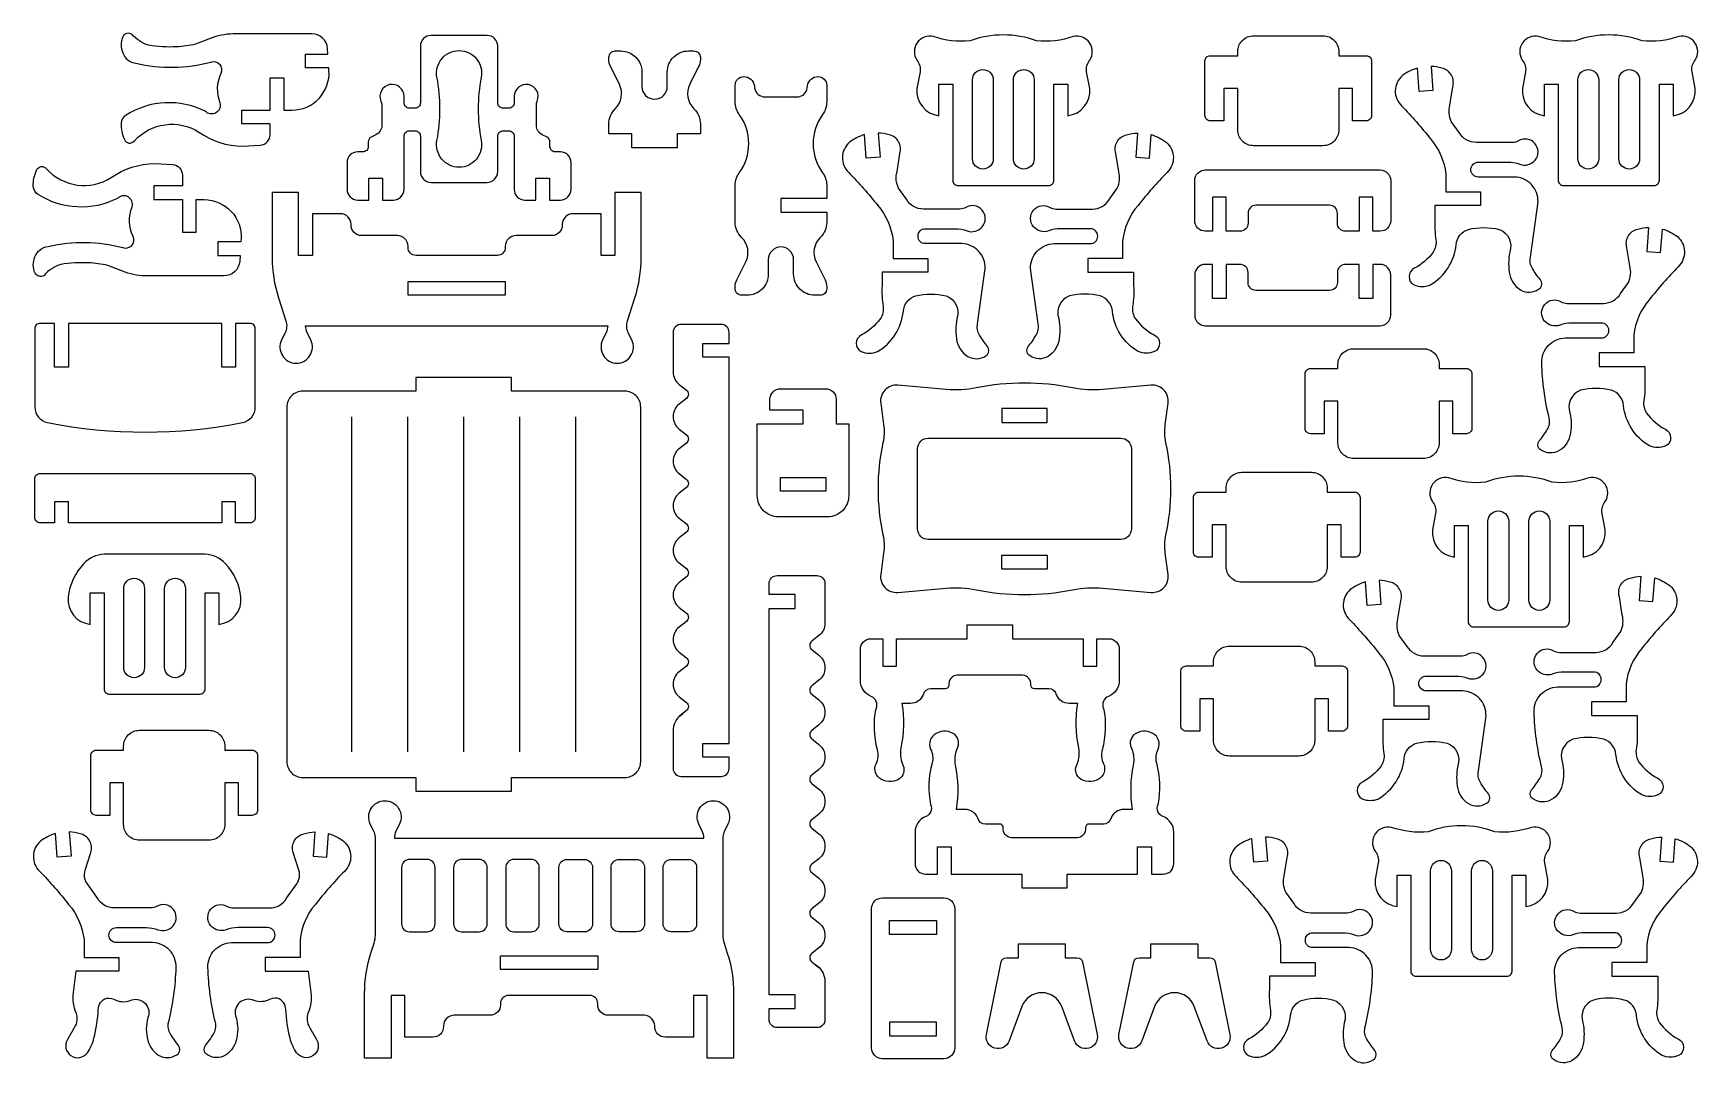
# Model space of a CAD drawing. Extents: x 522 to 885, y -210 to 239.
# Drawn here: x 522.4 to 885, y 14.4 to 238.8 of the extents above; entities that cross this region are included whole.
import ezdxf

# ---------------------------------------------------------------- set-up
doc = ezdxf.new("R2010")
doc.units = 0
doc.header["$MEASUREMENT"] = 0
doc.layers.add('KONTUR', color=20, linetype='CONTINUOUS')

msp = doc.modelspace()

# ---------------------------------------------------------------- linework, layer by layer
at = {"layer": 'KONTUR'}
for points in [[(576.98, 222.03), (578.73, 222.03, 0.433432), (586.79, 230.64), (586.75, 231.22), (581.69, 231.22), (581.69, 234.22), (586.56, 234.22), (586.48, 235.42, 0.395253), (583.03, 238.66), (566.53, 238.66, 0.077687), (561.51, 237.87), (557.71, 236.38, -0.042031), (553.6, 235.81, -0.051106), (547.5, 236.17, -0.13778), (543.85, 238.56, 0.443717), (541.89, 238.03, 0.213303), (541.87, 234.5, 0.283264), (544.72, 232.25, 0.123296), (561.02, 232.49, -0.670336), (563.26, 230.04, 0.213141), (563.04, 223.63, -0.77774), (559.83, 221.77, 0.263991), (542.59, 220.94, 0.272682), (541.51, 219.17, 0.117689), (542.21, 215.64, 0.58058), (544.4, 215.34, -0.364324), (558.47, 217.24, 0.149435), (567.98, 214.16), (571.82, 214.4, 0.395611), (573.98, 216.7), (573.98, 219.03), (567.79, 219.03), (567.79, 222.03), (573.98, 222.03), (573.98, 229.1), (576.98, 229.1)], [(632.16, 224, 0.474116), (630.27, 227.58, 0.474116), (627.14, 225.02), (627.14, 223.6, -0.414214), (625.98, 222.45), (624.72, 222.45, -0.414214), (623.56, 223.6), (623.56, 235.99, 0.414214), (621.25, 238.29), (609.02, 238.29, 0.414214), (606.71, 235.99), (606.71, 223.6, -0.414214), (605.56, 222.45), (604.29, 222.45, -0.414214), (603.14, 223.6), (603.14, 225.02, 0.474116), (600, 227.58, 0.474116), (598.11, 224, -0.10039), (598.3, 223.1), (598.3, 218.73, -0.283093), (597.03, 216.67), (595.98, 216.14, 0.283093), (595.35, 215.11), (595.35, 214.08, -0.414214), (594.19, 212.93), (593.05, 212.93, 0.414214), (590.74, 210.62), (590.74, 204.75, 0.414214), (593.05, 202.44), (595.44, 202.44), (595.44, 207.2), (598.44, 207.2), (598.44, 202.44), (600.83, 202.44, 0.414214), (603.14, 204.75), (603.14, 216.36, -0.414214), (604.29, 217.51), (605.56, 217.51, -0.414214), (606.71, 216.36), (606.71, 208.6, 0.414214), (609.02, 206.29), (621.25, 206.29, 0.414214), (623.56, 208.6), (623.56, 216.36, -0.414214), (624.72, 217.51), (625.98, 217.51, -0.414214), (627.14, 216.36), (627.14, 204.75, 0.414214), (629.45, 202.44), (631.84, 202.44), (631.84, 207.2), (634.84, 207.2), (634.84, 202.44), (637.23, 202.44, 0.414214), (639.54, 204.75), (639.54, 210.62, 0.414214), (637.23, 212.93), (636.08, 212.93, -0.414214), (634.93, 214.08), (634.93, 215.11, 0.283093), (634.29, 216.14), (633.25, 216.67, -0.283093), (631.98, 218.73), (631.98, 223.1, -0.10039)], [(733.7, 238.42, 0.088383), (726.45, 237.12, -0.111237), (718.46, 238.07, 0.672511), (714.87, 232.91, -0.226774), (715.56, 230.34), (714.88, 226.72, 0.411397), (719.68, 220.82), (719.68, 227.67), (722.68, 227.67), (722.68, 206.77, 0.414214), (723.84, 205.61), (743.57, 205.61, 0.414214), (744.72, 206.77), (744.72, 227.67), (747.72, 227.67), (747.72, 220.82, 0.411397), (752.52, 226.72), (751.85, 230.34, -0.226774), (752.54, 232.91, 0.672511), (748.95, 238.07, -0.111237), (740.96, 237.12, 0.088383)], [(784.76, 217.73), (784.76, 226.76), (781.76, 226.76), (781.76, 219.7), (778.78, 219.7, -0.414214), (777.63, 220.85), (777.63, 232.74, -0.414214), (778.78, 233.89), (784.76, 233.89), (784.76, 234.77, -0.414214), (788.22, 238.23), (803.34, 238.23, -0.414214), (806.8, 234.77), (806.8, 233.89), (812.78, 233.89, -0.414214), (813.93, 232.74), (813.93, 220.85, -0.414214), (812.78, 219.7), (809.8, 219.7), (809.8, 226.76), (806.8, 226.76), (806.8, 217.73, -0.414214), (803.34, 214.27), (788.22, 214.27, -0.414214)], [(865.6, 238.42, 0.088383), (858.34, 237.12, -0.111237), (850.35, 238.07, 0.672511), (846.76, 232.91, -0.226774), (847.45, 230.34), (846.78, 226.72, 0.411397), (851.58, 220.82), (851.58, 227.67), (854.58, 227.67), (854.58, 206.77, 0.414214), (855.73, 205.61), (875.46, 205.61, 0.414214), (876.62, 206.77), (876.62, 227.67), (879.62, 227.67), (879.62, 220.82, 0.411397), (884.41, 226.72), (883.74, 230.34, -0.226774), (884.43, 232.91, 0.672511), (880.84, 238.07, -0.111237), (872.85, 237.12, 0.088383)], [(610.32, 229.18, -0.471204), (615.14, 235.01, -0.471204), (619.95, 229.18, 0.095585), (619.95, 215.41, -0.471204), (615.14, 209.58, -0.471204), (610.32, 215.41, 0.095585)], [(652.8, 213.83), (652.8, 216.83), (647.77, 216.83), (647.77, 219.01, -0.201878), (649.16, 222.31, 0.325635), (650.06, 227.67), (648.13, 231.54, -0.116123), (647.77, 233.09), (647.77, 233.55, -0.414214), (649.16, 234.93), (650.36, 234.93, -0.414214), (654.97, 230.32), (654.97, 227.17, 1), (660.49, 227.17), (660.49, 230.32, -0.414214), (665.11, 234.93), (666.31, 234.93, -0.414214), (667.7, 233.55), (667.7, 233.09, -0.116123), (667.33, 231.54), (665.4, 227.67, 0.325635), (666.31, 222.31, -0.201878), (667.7, 219.01), (667.7, 216.83), (662.67, 216.83), (662.67, 213.83)], [(695.22, 223.8, -0.158286), (694.34, 221.09, 0.324707), (694.34, 208.37, -0.158286), (695.22, 205.66), (695.22, 202.78), (685.26, 202.78), (685.26, 199.78), (695.22, 199.78), (695.22, 197.6, -0.201878), (693.83, 194.3, 0.325635), (692.93, 188.94), (694.86, 185.07, -0.116123), (695.22, 183.52), (695.22, 183.06, -0.414214), (693.83, 181.68), (692.63, 181.68, -0.414214), (688.02, 186.29), (688.02, 189.44, 1), (682.5, 189.44), (682.5, 186.29, -0.414214), (677.88, 181.68), (676.68, 181.68, -0.414214), (675.29, 183.06), (675.29, 183.52, -0.116123), (675.66, 185.07), (677.59, 188.94, 0.325635), (676.68, 194.3, -0.201878), (675.29, 197.6), (675.29, 205.66, -0.158286), (676.18, 208.37, 0.324707), (676.18, 221.09, -0.158286), (675.29, 223.8), (675.29, 227.49, -0.414214), (677.14, 229.33), (677.18, 229.33, -0.373213), (679.46, 227.35), (679.53, 226.87, 0.373213), (681.81, 224.89), (688.7, 224.89, 0.373213), (690.98, 226.87), (691.05, 227.35, -0.373213), (693.34, 229.33), (693.37, 229.33, -0.414214), (695.22, 227.49)], [(726.98, 228.61, -1), (731.51, 228.61), (731.51, 211.45, -1), (726.98, 211.45)], [(735.9, 228.61, -1), (740.43, 228.61), (740.43, 211.45, -1), (735.9, 211.45)], [(827.96, 193.72, -0.180382), (827.33, 191.05, -0.114184), (823.24, 187.55, 0.61467), (823.17, 183.92, 0.190419), (826.73, 183.92, 0.236111), (832.35, 192.7, -0.305922), (835.02, 196.04, -0.117873), (841.72, 196.04, -0.410093), (844.04, 191.09, 0.099629), (844.04, 186.12, 0.228734), (846.89, 182.6, 0.269899), (850.72, 183.29, 0.341497), (850.72, 185.02, -0.037711), (848.97, 187.5, -0.201322), (848.54, 190), (850.19, 202.03, 0.414214), (845.07, 207.44), (837.18, 207.44, -1), (837.18, 210.7), (843.62, 210.7, -0.088172), (846.23, 210.23, 0.31679), (849.55, 211.12, 0.844509), (845.94, 215.33, -0.139482), (844.66, 214.99), (836.71, 214.99, -0.267949), (833.03, 217.12), (831.29, 219.55, -0.174881), (830.98, 223.13), (831.6, 227.09, 0.443368), (829.25, 231.17, 0.062392), (826.89, 231.55), (827.28, 226.29), (824.29, 226.07), (823.91, 231.19, 0.096799), (820.61, 229.52, 0.444682), (820.46, 222.97, -0.025048), (826.77, 215.76, -0.150438), (830.12, 208.08), (830.12, 204.21), (837.69, 204.21), (837.69, 201.21), (827.74, 201.21), (827.74, 198.29, 0.057319)], [(858.87, 228.61, -1), (863.4, 228.61), (863.4, 211.45, -1), (858.87, 211.45)], [(867.79, 228.61, -1), (872.32, 228.61), (872.32, 211.45, -1), (867.79, 211.45)], [(707.52, 179.21, -0.180382), (706.89, 176.54, -0.114184), (702.81, 173.04, 0.61467), (702.74, 169.4, 0.190419), (706.3, 169.4, 0.236111), (711.92, 178.18, -0.305922), (714.58, 181.52, -0.117873), (721.28, 181.52, -0.410093), (723.6, 176.58, 0.099629), (723.6, 171.61, 0.228734), (726.46, 168.08, 0.269899), (730.28, 168.77, 0.341497), (730.28, 170.5, -0.037711), (728.53, 172.98, -0.201322), (728.11, 175.48), (729.75, 187.51, 0.414214), (724.64, 192.93), (716.74, 192.93, -1), (716.74, 196.18), (723.19, 196.18, -0.088172), (725.8, 195.72, 0.31679), (729.11, 196.6, 0.844509), (725.51, 200.82, -0.139482), (724.22, 200.47), (716.28, 200.47, -0.267949), (712.59, 202.6), (710.86, 205.03, -0.174881), (710.54, 208.61), (711.17, 212.58, 0.443368), (708.82, 216.65, 0.062392), (706.45, 217.04), (706.85, 211.77), (703.85, 211.55), (703.47, 216.68, 0.096799), (700.18, 215.01, 0.444682), (700.02, 208.45, -0.025048), (706.34, 201.25, -0.150438), (709.69, 193.57), (709.69, 189.69), (717.26, 189.69), (717.26, 186.69), (707.3, 186.69), (707.3, 183.77, 0.057319)], [(761.87, 179.21, 0.180382), (762.49, 176.54, 0.114184), (766.58, 173.04, -0.61467), (766.65, 169.4, -0.190419), (763.09, 169.4, -0.236111), (757.47, 178.18, 0.305922), (754.8, 181.52, 0.117873), (748.1, 181.52, 0.410093), (745.78, 176.58, -0.099629), (745.78, 171.61, -0.228734), (742.93, 168.08, -0.269899), (739.1, 168.77, -0.341497), (739.1, 170.5, 0.037711), (740.86, 172.98, 0.201322), (741.28, 175.48), (739.63, 187.51, -0.414214), (744.75, 192.93), (752.64, 192.93, 1), (752.64, 196.18), (746.2, 196.18, 0.088172), (743.59, 195.72, -0.31679), (740.28, 196.6, -0.844509), (743.88, 200.82, 0.139482), (745.17, 200.47), (753.11, 200.47, 0.267949), (756.8, 202.6), (758.53, 205.03, 0.174881), (758.85, 208.61), (758.22, 212.58, -0.443368), (760.57, 216.65, -0.062392), (762.93, 217.04), (762.54, 211.77), (765.53, 211.55), (765.91, 216.68, -0.096799), (769.21, 215.01, -0.444682), (769.36, 208.45, 0.025048), (763.05, 201.25, 0.150438), (759.7, 193.57), (759.7, 189.69), (752.13, 189.69), (752.13, 186.69), (762.09, 186.69), (762.09, 183.77, -0.057319)], [(557.85, 202.52), (559.6, 202.52, -0.433432), (567.66, 193.92), (567.62, 193.34), (562.56, 193.34), (562.56, 190.34), (567.43, 190.34), (567.35, 189.13, -0.395253), (563.89, 185.89), (547.4, 185.89, -0.077687), (542.38, 186.68), (538.58, 188.17, 0.042031), (534.47, 188.75, 0.051106), (528.37, 188.39, 0.13778), (524.72, 186, -0.443717), (522.76, 186.52, -0.213303), (522.74, 190.06, -0.283264), (525.59, 192.31, -0.123296), (541.89, 192.06, 0.670336), (544.12, 194.52, -0.213141), (543.91, 200.93, 0.77774), (540.7, 202.78, -0.263991), (523.46, 203.61, -0.272682), (522.38, 205.38, -0.117689), (523.08, 208.92, -0.58058), (525.27, 209.22, 0.364324), (539.34, 207.32, -0.149435), (548.85, 210.4), (552.69, 210.15, -0.395611), (554.85, 207.85), (554.85, 205.52), (548.66, 205.52), (548.66, 202.52), (554.85, 202.52), (554.85, 195.45), (557.85, 195.45)], [(785.27, 195.64), (782.27, 195.64), (782.27, 203.04), (779.27, 203.04), (779.27, 195.64), (777.7, 195.64, -0.414214), (775.39, 197.95), (775.39, 206.69, -0.414214), (777.7, 209), (815.79, 209, -0.414214), (818.1, 206.69), (818.1, 197.95, -0.414214), (815.79, 195.64), (814.22, 195.64), (814.22, 203.04), (811.22, 203.04), (811.22, 195.64), (808.21, 195.64, -0.414214), (806.48, 197.37), (806.48, 199.58, 0.414214), (804.75, 201.31), (788.74, 201.31, 0.414214), (787.01, 199.58), (787.01, 197.37, -0.414214)], [(649.06, 204.06), (649.06, 190.36), (646.06, 190.36), (646.06, 199.45), (639.93, 199.45, 0.414214), (637.62, 197.14), (637.62, 196.99, -0.414214), (635.32, 194.68), (627.51, 194.68, 0.414214), (625.2, 192.38), (625.2, 192.09, -0.414214), (623.47, 190.36), (605.75, 190.36, -0.414214), (604.02, 192.09), (604.02, 192.38, 0.414214), (601.72, 194.68), (593.91, 194.68, -0.414214), (591.6, 196.99), (591.6, 197.14, 0.414214), (589.3, 199.45), (583.17, 199.45), (583.17, 190.36), (580.17, 190.36), (580.17, 204.06), (574.41, 204.06), (574.41, 189.94, 0.077953), (575.8, 181.11), (577.41, 176.08, -0.19395), (577.23, 173.5), (576.47, 171.95, 0.55474), (579.64, 166.86, 0.55474), (582.82, 171.95), (582.06, 173.5, -0.114229), (581.7, 175.02), (647.52, 175.02, -0.114229), (647.17, 173.5), (646.41, 171.95, 0.55474), (649.58, 166.86, 0.55474), (652.76, 171.95), (652, 173.5, -0.19395), (651.81, 176.08), (653.43, 181.11, 0.077953), (654.82, 189.94), (654.82, 204.06)], [(873.22, 158.65, 0.180382), (873.84, 155.99, 0.114184), (877.93, 152.48, -0.61467), (878, 148.85, -0.190419), (874.44, 148.85, -0.236111), (868.82, 157.63, 0.305922), (866.15, 160.97, 0.117873), (859.46, 160.97, 0.410093), (857.14, 156.03, -0.099629), (857.14, 151.05, -0.228734), (854.28, 147.53, -0.269899), (850.46, 148.22, -0.341497), (850.46, 149.95, 0.037711), (852.21, 152.43, 0.201322), (852.63, 154.93, -0.052119), (850.99, 166.96, -0.414214), (856.1, 172.37), (863.99, 172.37, 1), (863.99, 175.63), (857.55, 175.63, 0.088172), (854.94, 175.16, -0.31679), (851.63, 176.05, -0.844509), (855.23, 180.27, 0.139482), (856.52, 179.92), (864.46, 179.92, 0.267949), (868.15, 182.05), (869.88, 184.48, 0.174881), (870.2, 188.06), (869.57, 192.03, -0.443368), (871.92, 196.1, -0.062392), (874.28, 196.48), (873.89, 191.22), (876.88, 191), (877.27, 196.12, -0.096799), (880.56, 194.45, -0.444682), (880.72, 187.9, 0.025048), (874.4, 180.69, 0.150438), (871.05, 173.01), (871.05, 169.14), (863.48, 169.14), (863.48, 166.14), (873.44, 166.14), (873.44, 163.22, -0.057319)], [(785.27, 188.4), (782.27, 188.4), (782.27, 181.01), (779.27, 181.01), (779.27, 188.4), (777.7, 188.4, 0.414214), (775.39, 186.09), (775.39, 177.35, 0.414214), (777.7, 175.04), (815.79, 175.04, 0.414214), (818.1, 177.35), (818.1, 186.09, 0.414214), (815.79, 188.4), (814.22, 188.4), (814.22, 181.01), (811.22, 181.01), (811.22, 188.4), (808.21, 188.4, 0.414214), (806.48, 186.67), (806.48, 184.47, -0.414214), (804.75, 182.74), (788.74, 182.74, -0.414214), (787.01, 184.47), (787.01, 186.67, 0.414214)], [(530.02, 175.55), (530.02, 165.99), (527.02, 165.99), (527.02, 175.55), (523.85, 175.55, 0.414214), (522.7, 174.39), (522.7, 157.33, 0.358275), (525.49, 153.94, 0.097651), (567.95, 153.94, 0.358275), (570.74, 157.33), (570.74, 174.39, 0.414214), (569.59, 175.55), (566.42, 175.55), (566.42, 165.99), (563.42, 165.99), (563.42, 175.55)], [(663.87, 90.53, 0.229334), (661.77, 87.2), (661.77, 78.54, 0.414214), (663.5, 76.81), (672.21, 76.81, 0.414214), (673.94, 78.54), (673.94, 80.99), (668.27, 80.99), (668.27, 83.99), (673.94, 83.99), (673.94, 168.16), (668.27, 168.16), (668.27, 171.16), (673.94, 171.16), (673.94, 173.61, 0.414214), (672.21, 175.34), (663.5, 175.34, 0.414214), (661.77, 173.61), (661.77, 164.96, 0.229334), (663.09, 162.24), (664.65, 161, -0.484131), (664.65, 159.19), (663.09, 157.96, 0.484131), (663.09, 152.52), (664.65, 151.28, -0.484131), (664.65, 149.47), (663.09, 148.24, 0.484131), (663.09, 142.8), (664.65, 141.56, -0.484131), (664.65, 139.75), (663.09, 138.52, 0.484131), (663.09, 133.07), (664.65, 131.84, -0.484131), (664.65, 130.03), (663.09, 128.8, 0.484131), (663.09, 123.35), (664.65, 122.12, -0.484131), (664.65, 120.31), (663.09, 119.08, 0.484131), (663.09, 113.63), (664.65, 112.4, -0.484131), (664.65, 110.59), (663.09, 109.36, 0.484131), (663.09, 103.91), (664.65, 102.68, -0.484131), (664.65, 100.87), (663.09, 99.64, 0.484131), (663.09, 94.19), (664.65, 92.96, -0.484131), (664.65, 91.15), (663.09, 89.91)], [(806.6, 149.54), (806.6, 158.58), (803.6, 158.58), (803.6, 151.51), (800.62, 151.51, -0.414214), (799.46, 152.66), (799.46, 164.55, -0.414214), (800.62, 165.71), (806.6, 165.71), (806.6, 166.58, -0.414214), (810.06, 170.04), (825.18, 170.04, -0.414214), (828.64, 166.58), (828.64, 165.71), (834.62, 165.71, -0.414214), (835.77, 164.55), (835.77, 152.66, -0.414214), (834.62, 151.51), (831.64, 151.51), (831.64, 158.58), (828.64, 158.58), (828.64, 149.54, -0.414214), (825.18, 146.08), (810.06, 146.08, -0.414214)], [(654.71, 80.06), (654.71, 157.31, 0.414214), (651.25, 160.78), (626.58, 160.78), (626.58, 163.78), (605.74, 163.78), (605.74, 160.78), (581.07, 160.78, 0.414214), (577.61, 157.31), (577.61, 80.06, 0.414214), (581.07, 76.6), (605.74, 76.6), (605.74, 73.6), (626.58, 73.6), (626.58, 76.6), (651.25, 76.6, 0.414214)], [(684.72, 133.38, -0.414214), (680.1, 138), (680.1, 153.67), (690.06, 153.67), (690.06, 156.67), (682.85, 156.67), (682.85, 159.01, -0.414214), (685.16, 161.32), (694.97, 161.32, -0.414214), (697.28, 159.01), (697.28, 153.67), (700.03, 153.67), (700.03, 138, -0.414214), (695.41, 133.38)], [(706.4, 139.49, 0.05321), (707.47, 129.47, -0.086893), (707.62, 125.49), (706.99, 120.83, 0.481055), (710.73, 116.92), (721.23, 117.85, -0.071729), (727.81, 117.49, 0.09921), (748.8, 117.49, -0.071729), (755.37, 117.85), (765.87, 116.92, 0.481055), (769.61, 120.83), (768.98, 125.49, -0.086893), (769.14, 129.47, 0.05321), (770.21, 139.49, 0.05321), (769.14, 149.52, -0.086893), (768.98, 153.49), (769.61, 158.16, 0.481055), (765.87, 162.07), (755.37, 161.13, -0.071729), (748.8, 161.49, 0.09921), (727.81, 161.49, -0.071729), (721.23, 161.13), (710.73, 162.07, 0.481055), (706.99, 158.16), (707.62, 153.49, -0.086893), (707.47, 149.52, 0.05321)], [(759.28, 128.45), (717.33, 128.45, -0.414214), (715.02, 130.76), (715.02, 148.23, -0.414214), (717.33, 150.54), (759.28, 150.54, -0.414214), (761.59, 148.23), (761.59, 130.76, -0.414214)], [(563.42, 132.08), (530.02, 132.08), (530.02, 136.64), (527.02, 136.64), (527.02, 132.08), (523.85, 132.08, -0.414214), (522.7, 133.23), (522.7, 141.67, -0.414214), (523.85, 142.83), (569.59, 142.83, -0.414214), (570.74, 141.67), (570.74, 133.23, -0.414214), (569.59, 132.08), (566.42, 132.08), (566.42, 136.64), (563.42, 136.64)], [(782.23, 122.6), (782.23, 131.63), (779.23, 131.63), (779.23, 124.57), (776.25, 124.57, -0.414214), (775.1, 125.72), (775.1, 137.61, -0.414214), (776.25, 138.76), (782.23, 138.76), (782.23, 139.64, -0.414214), (785.69, 143.1), (800.81, 143.1, -0.414214), (804.27, 139.64), (804.27, 138.76), (810.25, 138.76, -0.414214), (811.41, 137.61), (811.41, 125.72, -0.414214), (810.25, 124.57), (807.27, 124.57), (807.27, 131.63), (804.27, 131.63), (804.27, 122.6, -0.414214), (800.81, 119.14), (785.69, 119.14, -0.414214)], [(846, 142.24, 0.088383), (838.75, 140.93, -0.111237), (830.76, 141.88, 0.672511), (827.17, 136.72, -0.226774), (827.86, 134.15), (827.18, 130.54, 0.411397), (831.98, 124.63), (831.98, 131.48), (834.98, 131.48), (834.98, 110.58, 0.414214), (836.14, 109.43), (855.87, 109.43, 0.414214), (857.02, 110.58), (857.02, 131.48), (860.02, 131.48), (860.02, 124.63, 0.411397), (864.82, 130.54), (864.15, 134.15, -0.226774), (864.84, 136.72, 0.672511), (861.25, 141.88, -0.111237), (853.26, 140.93, 0.088383)], [(839.28, 132.42, -1), (843.81, 132.42), (843.81, 115.26, -1), (839.28, 115.26)], [(848.2, 132.42, -1), (852.73, 132.42), (852.73, 115.26, -1), (848.2, 115.26)], [(559.82, 125.23), (537.78, 125.23, 0.200898), (533.4, 123.2, 0.168545), (529.98, 115.87, 0.411397), (534.78, 109.96), (534.78, 116.81), (537.78, 116.81), (537.78, 95.91, 0.414214), (538.93, 94.76), (558.67, 94.76, 0.414214), (559.82, 95.91), (559.82, 116.81), (562.82, 116.81), (562.82, 109.96, 0.411397), (567.62, 115.87, 0.168545), (564.2, 123.2, 0.200898)], [(542.07, 117.75, -1), (546.61, 117.75), (546.61, 100.59, -1), (542.07, 100.59)], [(550.99, 117.75, -1), (555.53, 117.75), (555.53, 100.59, -1), (550.99, 100.59)], [(692.75, 35.79, -0.229334), (694.84, 32.46), (694.84, 23.81, -0.414214), (693.11, 22.07), (684.41, 22.07, -0.414214), (682.68, 23.81), (682.68, 26.25), (688.35, 26.25), (688.35, 29.25), (682.68, 29.25), (682.68, 113.43), (688.35, 113.43), (688.35, 116.43), (682.68, 116.43), (682.68, 118.87, -0.414214), (684.41, 120.6), (693.11, 120.6, -0.414214), (694.84, 118.87), (694.84, 110.22, -0.229334), (693.53, 107.5), (691.97, 106.27, 0.484131), (691.97, 104.46), (693.53, 103.22, -0.484131), (693.53, 97.78), (691.97, 96.55, 0.484131), (691.97, 94.74), (693.53, 93.5, -0.484131), (693.53, 88.06), (691.97, 86.82, 0.484131), (691.97, 85.01), (693.53, 83.78, -0.484131), (693.53, 78.34), (691.97, 77.1, 0.484131), (691.97, 75.29), (693.53, 74.06, -0.484131), (693.53, 68.62), (691.97, 67.38, 0.484131), (691.97, 65.57), (693.53, 64.34, -0.484131), (693.53, 58.89), (691.97, 57.66, 0.484131), (691.97, 55.85), (693.53, 54.62, -0.484131), (693.53, 49.17), (691.97, 47.94, 0.484131), (691.97, 46.13), (693.53, 44.9, -0.484131), (693.53, 39.45), (691.97, 38.22, 0.484131), (691.97, 36.41), (693.53, 35.18)], [(871.56, 82.59, 0.180382), (872.18, 79.93, 0.114184), (876.27, 76.42, -0.61467), (876.34, 72.79, -0.190419), (872.78, 72.79, -0.236111), (867.16, 81.57, 0.305922), (864.49, 84.91, 0.117873), (857.79, 84.91, 0.410093), (855.48, 79.97, -0.099629), (855.48, 75, -0.228734), (852.62, 71.47, -0.269899), (848.8, 72.16, -0.341497), (848.8, 73.89, 0.037711), (850.55, 76.37, 0.201322), (850.97, 78.87, -0.052119), (849.32, 90.9, -0.414214), (854.44, 96.31), (862.33, 96.31, 1), (862.33, 99.57), (855.89, 99.57, 0.088172), (853.28, 99.1, -0.31679), (849.97, 99.99, -0.844509), (853.57, 104.21, 0.139482), (854.86, 103.86), (862.8, 103.86, 0.267949), (866.49, 105.99), (868.22, 108.42, 0.174881), (868.54, 112), (867.91, 115.97, -0.443368), (870.26, 120.04, -0.062392), (872.62, 120.43), (872.23, 115.16), (875.22, 114.94), (875.61, 120.07, -0.096799), (878.9, 118.4, -0.444682), (879.05, 111.84, 0.025048), (872.74, 104.63, 0.150438), (869.39, 96.95), (869.39, 93.08), (861.82, 93.08), (861.82, 90.08), (871.78, 90.08), (871.78, 87.16, -0.057319)], [(816.63, 81.73, -0.180382), (816, 79.06, -0.114184), (811.92, 75.56, 0.61467), (811.85, 71.93, 0.190419), (815.41, 71.93, 0.236111), (821.02, 80.71, -0.305922), (823.69, 84.05, -0.117873), (830.39, 84.05, -0.410093), (832.71, 79.1, 0.099629), (832.71, 74.13, 0.228734), (835.57, 70.6, 0.269899), (839.39, 71.3, 0.341497), (839.39, 73.03, -0.037711), (837.64, 75.51, -0.201322), (837.22, 78.01), (838.86, 90.04, 0.414214), (833.75, 95.45), (825.85, 95.45, -1), (825.85, 98.7), (832.29, 98.7, -0.088172), (834.91, 98.24, 0.31679), (838.22, 99.13, 0.844509), (834.62, 103.34, -0.139482), (833.33, 103), (825.39, 103, -0.267949), (821.7, 105.13), (819.97, 107.56, -0.174881), (819.65, 111.14), (820.28, 115.1, 0.443368), (817.93, 119.18, 0.062392), (815.56, 119.56), (815.95, 114.3), (812.96, 114.07), (812.58, 119.2, 0.096799), (809.28, 117.53, 0.444682), (809.13, 110.98, -0.025048), (815.45, 103.77, -0.150438), (818.79, 96.09), (818.79, 92.22), (826.37, 92.22), (826.37, 89.22), (816.41, 89.22), (816.41, 86.3, 0.057319)], [(737.92, 98.9), (723.61, 98.9, 0.416597), (721.8, 96.72, -0.438914), (721.04, 95.9), (717.92, 95.91, 0.358235), (716.25, 94.62, -0.29887), (713.47, 92.71), (711.61, 92.71, -0.094158), (711.39, 83.06, 0.135936), (711.74, 79.52, -0.332095), (711.33, 76.49, -0.307804), (707.16, 76.17, -0.401002), (705.98, 79.59, 0.181945), (706.3, 82.61, -0.117839), (705.98, 91.64, 0.432952), (704.92, 94.26, -0.31016), (702.57, 97.68), (702.57, 104.52, -0.414214), (704.88, 106.82), (707.46, 106.82), (707.46, 100.86), (710.46, 100.86), (710.46, 106.82), (725.82, 106.82), (725.82, 109.82), (735.71, 109.82), (735.71, 106.82), (751.07, 106.82), (751.07, 100.86), (754.07, 100.86), (754.07, 106.82), (756.65, 106.82, -0.414214), (758.96, 104.52), (758.96, 97.68, -0.31016), (756.61, 94.26, 0.432952), (755.54, 91.64, -0.117839), (755.22, 82.61, 0.181945), (755.54, 79.59, -0.401002), (754.37, 76.17, -0.307804), (750.19, 76.49, -0.332095), (749.78, 79.52, 0.135936), (750.14, 83.06, -0.094158), (749.92, 92.71), (748.05, 92.71, -0.29887), (745.27, 94.62, 0.358235), (743.6, 95.91), (740.48, 95.9, -0.438914), (739.73, 96.72, 0.416597)], [(779.5, 84.72), (779.5, 93.76), (776.5, 93.76), (776.5, 86.69), (773.52, 86.69, -0.414214), (772.36, 87.85), (772.36, 99.74, -0.414214), (773.52, 100.89), (779.5, 100.89), (779.5, 101.77, -0.414214), (782.96, 105.23), (798.08, 105.23, -0.414214), (801.54, 101.77), (801.54, 100.89), (807.52, 100.89, -0.414214), (808.67, 99.74), (808.67, 87.85, -0.414214), (807.52, 86.69), (804.54, 86.69), (804.54, 93.76), (801.54, 93.76), (801.54, 84.72, -0.414214), (798.08, 81.26), (782.96, 81.26, -0.414214)], [(542.05, 66.36), (542.05, 75.4), (539.05, 75.4), (539.05, 68.33), (536.08, 68.33, -0.414214), (534.92, 69.49), (534.92, 81.38, -0.414214), (536.08, 82.53), (542.05, 82.53), (542.05, 83.4, -0.414214), (545.52, 86.87), (560.63, 86.87, -0.414214), (564.1, 83.4), (564.1, 82.53), (570.08, 82.53, -0.414214), (571.23, 81.38), (571.23, 69.49, -0.414214), (570.08, 68.33), (567.1, 68.33), (567.1, 75.4), (564.1, 75.4), (564.1, 66.36, -0.414214), (560.63, 62.9), (545.52, 62.9, -0.414214)], [(749.81, 63.44), (735.49, 63.44, -0.416597), (733.68, 65.62, 0.438914), (732.93, 66.44), (729.81, 66.43, -0.358235), (728.14, 67.72, 0.29887), (725.36, 69.64), (723.49, 69.64, 0.094158), (723.27, 79.29, -0.135936), (723.63, 82.82, 0.332095), (723.22, 85.86, 0.307804), (719.04, 86.18, 0.401002), (717.87, 82.76, -0.181945), (718.19, 79.74, 0.117839), (717.87, 70.7, -0.432952), (716.8, 68.08, 0.31016), (714.46, 64.66), (714.46, 57.83, 0.414214), (716.76, 55.52), (719.34, 55.52), (719.34, 61.48), (722.34, 61.48), (722.34, 55.52), (737.7, 55.52), (737.7, 52.52), (747.59, 52.52), (747.59, 55.52), (762.95, 55.52), (762.95, 61.48), (765.95, 61.48), (765.95, 55.52), (768.53, 55.52, 0.414214), (770.84, 57.83), (770.84, 64.66, 0.31016), (768.49, 68.08, -0.432952), (767.43, 70.7, 0.117839), (767.11, 79.74, -0.181945), (767.43, 82.76, 0.401002), (766.25, 86.18, 0.307804), (762.08, 85.86, 0.332095), (761.67, 82.82, -0.135936), (762.02, 79.29, 0.094158), (761.8, 69.64), (759.94, 69.64, 0.29887), (757.16, 67.72, -0.358235), (755.49, 66.43), (752.37, 66.44, 0.438914), (751.61, 65.62, -0.416597)], [(669.19, 15.38), (669.19, 29.08), (666.19, 29.08), (666.19, 19.99), (660.07, 19.99, -0.414214), (657.76, 22.3), (657.76, 22.44, 0.414214), (655.45, 24.75), (647.65, 24.75, -0.414214), (645.34, 27.06), (645.34, 27.35, 0.414214), (643.61, 29.08), (634.75, 29.08), (625.89, 29.08, 0.414214), (624.16, 27.35), (624.16, 27.06, -0.414214), (621.85, 24.75), (614.05, 24.75, 0.414214), (611.74, 22.44), (611.74, 22.3, -0.414214), (609.43, 19.99), (603.31, 19.99), (603.31, 29.08), (600.31, 29.08), (600.31, 15.38), (594.55, 15.38), (594.55, 29.49, -0.077953), (595.93, 38.33), (596.62, 40.47, 0.077953), (596.9, 42.23), (596.9, 63.62, 0.09608), (596.55, 64.89), (595.8, 66.44, -0.55474), (598.97, 71.52, -0.55474), (602.14, 66.44), (601.38, 64.89, 0.114229), (601.03, 63.37), (668.47, 63.37, 0.114229), (668.11, 64.89), (667.36, 66.44, -0.55474), (670.53, 71.52, -0.55474), (673.7, 66.44), (672.94, 64.89, 0.09608), (672.6, 63.62), (672.6, 42.23, 0.077953), (672.88, 40.47), (673.57, 38.33, -0.077953), (674.95, 29.49), (674.95, 15.38)], [(833.51, 66.07, 0.088383), (826.26, 64.76, -0.111237), (818.27, 65.71, 0.672511), (814.68, 60.55, -0.226774), (815.37, 57.98), (814.7, 54.36, 0.411397), (819.49, 48.46), (819.49, 55.31), (822.49, 55.31), (822.49, 34.41, 0.414214), (823.65, 33.26), (843.38, 33.26, 0.414214), (844.54, 34.41), (844.54, 55.31), (847.54, 55.31), (847.54, 48.46, 0.411397), (852.33, 54.36), (851.66, 57.98, -0.226774), (852.35, 60.55, 0.672511), (848.76, 65.71, -0.111237), (840.77, 64.76, 0.088383)], [(533.43, 37.37), (541, 37.37), (541, 34.37), (531.61, 34.37), (531.04, 29.71, 0.127457), (531.62, 25.36, -0.24599), (531.3, 22.06), (529.83, 19.51, 0.95683), (534.16, 16.57, 0.082114), (535.59, 19.76, 0.051047), (536.52, 26.02, -0.333842), (538.37, 28.48, -0.160842), (540.39, 28.07, 0.220914), (543.86, 28.14, -0.628977), (547.34, 24.26, 0.137758), (547.34, 19.29, 0.228734), (550.2, 15.76, 0.269899), (554.03, 16.45, 0.341497), (554.03, 18.18, -0.037711), (552.27, 20.66, -0.201322), (551.85, 23.16, 0.052119), (553.5, 35.19, 0.414214), (548.38, 40.6), (540.49, 40.6, -1), (540.49, 43.86), (546.93, 43.86, -0.088172), (549.54, 43.4, 0.31679), (552.85, 44.28, 0.844509), (549.25, 48.5, -0.139482), (547.96, 48.15), (540.02, 48.15, -0.267949), (536.33, 50.28), (534.15, 53.39, -0.22812), (533.66, 56.36), (534.91, 60.26, 0.443368), (532.56, 64.33, 0.062392), (530.2, 64.72), (530.59, 59.45), (527.6, 59.23), (527.22, 64.36, 0.096799), (523.92, 62.69, 0.444682), (523.77, 56.13, -0.025048), (530.08, 48.93, -0.150438), (533.43, 41.25)], [(580.48, 37.37), (572.91, 37.37), (572.91, 34.37), (582.29, 34.37), (582.86, 29.71, -0.127457), (582.28, 25.36, 0.24599), (582.6, 22.06), (584.08, 19.51, -0.95683), (579.74, 16.57, -0.082114), (578.32, 19.76, -0.051047), (577.39, 26.02, 0.333842), (575.54, 28.48, 0.160842), (573.52, 28.07, -0.220914), (570.05, 28.14, 0.628977), (566.56, 24.26, -0.137758), (566.56, 19.29, -0.228734), (563.7, 15.76, -0.269899), (559.88, 16.45, -0.341497), (559.88, 18.18, 0.037711), (561.63, 20.66, 0.201322), (562.05, 23.16, -0.052119), (560.41, 35.19, -0.414214), (565.53, 40.6), (573.42, 40.6, 1), (573.42, 43.86), (566.98, 43.86, 0.088172), (564.37, 43.4, -0.31679), (561.05, 44.28, -0.844509), (564.66, 48.5, 0.139482), (565.94, 48.15), (573.88, 48.15, 0.267949), (577.57, 50.28), (579.76, 53.39, 0.22812), (580.25, 56.36), (578.99, 60.26, -0.443368), (581.34, 64.33, -0.062392), (583.71, 64.72), (583.32, 59.45), (586.31, 59.23), (586.69, 64.36, -0.096799), (589.99, 62.69, -0.444682), (590.14, 56.13, 0.025048), (583.82, 48.93, 0.150438), (580.48, 41.25)], [(791.9, 25.78, -0.180382), (791.28, 23.11, -0.114184), (787.19, 19.61, 0.61467), (787.12, 15.98, 0.190419), (790.68, 15.98, 0.236111), (796.3, 24.75, -0.305922), (798.97, 28.09, -0.117873), (805.67, 28.09, -0.410093), (807.98, 23.15, 0.099629), (807.98, 18.18, 0.228734), (810.84, 14.65, 0.269899), (814.66, 15.34, 0.341497), (814.66, 17.08, -0.037711), (812.91, 19.55, -0.201322), (812.49, 22.05, 0.052119), (814.14, 34.08, 0.414214), (809.02, 39.5), (801.13, 39.5, -1), (801.13, 42.75), (807.57, 42.75, -0.088172), (810.18, 42.29, 0.31679), (813.49, 43.18, 0.844509), (809.89, 47.39, -0.139482), (808.6, 47.05), (800.66, 47.05, -0.267949), (796.97, 49.17), (795.24, 51.61, -0.174881), (794.92, 55.18), (795.55, 59.15, 0.443368), (793.2, 63.22, 0.062392), (790.84, 63.61), (791.23, 58.34), (788.24, 58.12), (787.86, 63.25, 0.096799), (784.56, 61.58, 0.444682), (784.41, 55.02, -0.025048), (790.72, 47.82, -0.150438), (794.07, 40.14), (794.07, 36.27), (801.64, 36.27), (801.64, 33.27), (791.68, 33.27), (791.68, 30.34, 0.057319)], [(876.04, 25.78, 0.180382), (876.66, 23.11, 0.114184), (880.75, 19.61, -0.61467), (880.82, 15.98, -0.190419), (877.26, 15.98, -0.236111), (871.64, 24.75, 0.305922), (868.97, 28.09, 0.117873), (862.27, 28.09, 0.410093), (859.96, 23.15, -0.099629), (859.96, 18.18, -0.228734), (857.1, 14.65, -0.269899), (853.28, 15.34, -0.341497), (853.28, 17.08, 0.037711), (855.03, 19.55, 0.201322), (855.45, 22.05, -0.052119), (853.8, 34.08, -0.414214), (858.92, 39.5), (866.81, 39.5, 1), (866.81, 42.75), (860.37, 42.75, 0.088172), (857.76, 42.29, -0.31679), (854.45, 43.18, -0.844509), (858.05, 47.39, 0.139482), (859.34, 47.05), (867.28, 47.05, 0.267949), (870.97, 49.17), (872.7, 51.61, 0.174881), (873.02, 55.18), (872.39, 59.15, -0.443368), (874.74, 63.22, -0.062392), (877.1, 63.61), (876.71, 58.34), (879.7, 58.12), (880.09, 63.25, -0.096799), (883.38, 61.58, -0.444682), (883.53, 55.02, 0.025048), (877.22, 47.82, 0.150438), (873.87, 40.14), (873.87, 36.27), (866.3, 36.27), (866.3, 33.27), (876.26, 33.27), (876.26, 30.34, -0.057319)], [(608.19, 58.71), (604.33, 58.71, 0.414214), (602.6, 56.98), (602.6, 44.68, 0.414214), (604.33, 42.95), (608.19, 42.95, 0.414214), (609.92, 44.68), (609.92, 56.98, 0.414214)], [(619.53, 58.71), (615.68, 58.71, 0.414214), (613.95, 56.98), (613.95, 44.68, 0.414214), (615.68, 42.95), (619.53, 42.95, 0.414214), (621.26, 44.68), (621.26, 56.98, 0.414214)], [(630.88, 58.71), (627.02, 58.71, 0.414214), (625.29, 56.98), (625.29, 44.68, 0.414214), (627.02, 42.95), (630.88, 42.95, 0.414214), (632.61, 44.68), (632.61, 56.98, 0.414214)], [(638.62, 58.71), (642.47, 58.71, -0.414214), (644.21, 56.98), (644.21, 44.68, -0.414214), (642.47, 42.95), (638.62, 42.95, -0.414214), (636.89, 44.68), (636.89, 56.98, -0.414214)], [(649.97, 58.71), (653.82, 58.71, -0.414214), (655.55, 56.98), (655.55, 44.68, -0.414214), (653.82, 42.95), (649.97, 42.95, -0.414214), (648.24, 44.68), (648.24, 56.98, -0.414214)], [(661.31, 58.71), (665.16, 58.71, -0.414214), (666.89, 56.98), (666.89, 44.68, -0.414214), (665.16, 42.95), (661.31, 42.95, -0.414214), (659.58, 44.68), (659.58, 56.98, -0.414214)], [(826.79, 56.25, -1), (831.32, 56.25), (831.32, 39.09, -1), (826.79, 39.09)], [(835.71, 56.25, -1), (840.24, 56.25), (840.24, 39.09, -1), (835.71, 39.09)], [(705, 17.61), (705, 48.04, -0.414214), (707.31, 50.35), (720.8, 50.35, -0.414214), (723.11, 48.04), (723.11, 17.61, -0.414214), (720.8, 15.3), (707.31, 15.3, -0.414214)], [(734.99, 19.18, -0.926264), (730.01, 20.6), (733.24, 36.38, -0.356279), (734.37, 37.3), (736.98, 37.3), (736.98, 40.3), (747.21, 40.3), (747.21, 37.3), (749.81, 37.3, -0.356279), (750.95, 36.38), (754.17, 20.6, -0.926264), (749.19, 19.18), (746.42, 26.67, 0.695938), (737.76, 26.67)], [(763.88, 19.18, -0.926264), (758.9, 20.6), (762.13, 36.38, -0.356279), (763.26, 37.3), (765.87, 37.3), (765.87, 40.3), (776.1, 40.3), (776.1, 37.3), (778.7, 37.3, -0.356279), (779.83, 36.38), (783.06, 20.6, -0.926264), (778.08, 19.18), (775.31, 26.67, 0.695938), (766.65, 26.67)]]:
    msp.add_lwpolyline(points, format="xyb", close=True, dxfattribs=at)
for points in [[(604.02, 181.69), (604.02, 184.69), (625.2, 184.69), (625.2, 181.69)], [(733.36, 153.97), (743.25, 153.97), (743.25, 156.97), (733.36, 156.97)], [(685.13, 138.97), (685.13, 141.97), (695, 141.97), (695, 138.97)], [(733.36, 125.01), (743.25, 125.01), (743.25, 122.01), (733.36, 122.01)], [(708.94, 45.39), (719.17, 45.39), (719.17, 42.39), (708.94, 42.39)], [(645.34, 37.75), (645.34, 34.75), (624.16, 34.75), (624.16, 37.75)], [(708.94, 20.26), (719.17, 20.26), (719.17, 23.26), (708.94, 23.26)]]:
    msp.add_lwpolyline(points, close=True, dxfattribs=at)
for points in [[(591.78, 82.17), (591.78, 155.2)], [(603.97, 82.17), (603.97, 155.2)], [(616.16, 82.17), (616.16, 155.2)], [(628.35, 82.17), (628.35, 155.2)], [(640.54, 82.17), (640.54, 155.2)], [(691.97, 94.74), (693.53, 93.5)], [(691.97, 85.01), (693.53, 83.78)], [(691.97, 75.29), (693.53, 74.06)], [(691.97, 65.57), (693.53, 64.34)], [(691.97, 55.85), (693.53, 54.62)], [(691.97, 46.13), (693.53, 44.9)]]:
    msp.add_lwpolyline(points, dxfattribs=at)

doc.saveas('drawing.dxf')
